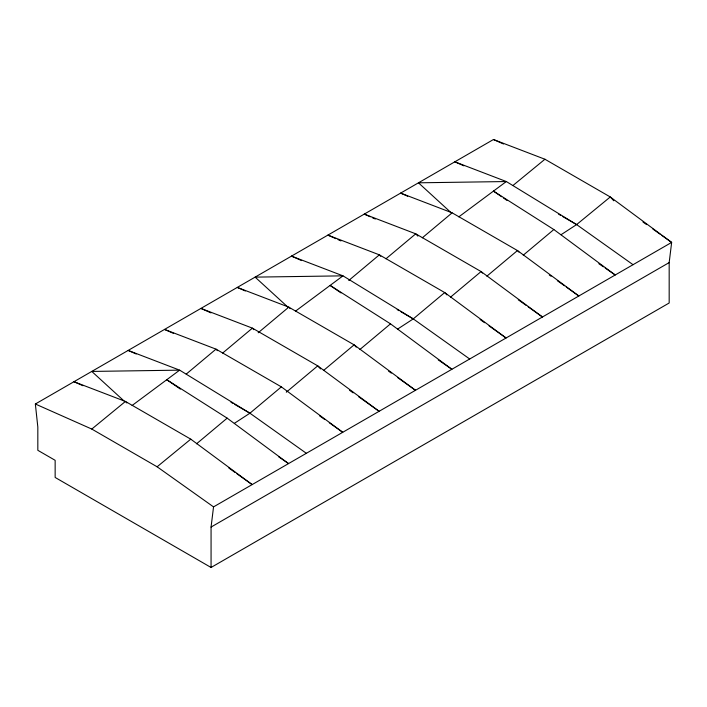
<?xml version="1.0" encoding="UTF-8"?>
<svg xmlns="http://www.w3.org/2000/svg" width="707" height="707" viewBox="0 0 707 707"><rect width="100%" height="100%" fill="white"/><g stroke="black" fill="none" stroke-linecap="round" stroke-linejoin="round"><path stroke-width="1.06" d="M211.066 567.482L211.066 527.06L213.541 506.884L671.65 242.404L610.274 196.97L544.938 159.243L493.459 139.518L35.35 404.006L37.825 427.037L37.825 450.306L55.146 460.31L55.146 477.455L211.066 567.482L669.176 302.994L669.176 262.58L671.65 242.404L661.796 235.396M186.241 374.091L216.015 349.143L281.359 386.87L342.736 432.295L329.303 422.751M222.625 353.085L252.399 328.136L317.735 365.864L379.111 411.297L358.511 396.654M258.179 332.776L288.783 307.138L354.119 344.857L415.495 390.291L397.581 377.556M348.754 280.485L379.359 254.838L444.703 292.565L506.079 337.99L489.058 325.9M385.969 258.78L415.743 233.831L481.078 271.559L542.463 316.992L528.129 306.803M422.344 237.782L452.127 212.834L517.462 250.552L578.839 295.986L566.298 287.069M196.555 443.802L227.159 418.155L288.536 463.589L278.531 456.704M234.388 423.325L249.925 413.206L281.359 386.87M286.308 392.199L317.735 365.864L320.563 368.913M323.514 370.503L354.119 344.857L356.24 347.146M359.898 349.497L390.503 323.85L451.879 369.284L438.243 359.89M397.732 329.011L413.268 318.892L444.703 292.565L446.824 294.846M450.474 297.196L481.078 271.559L482.492 273.079M486.858 276.19L517.462 250.552L518.876 252.072M523.242 255.192L553.846 229.545L615.223 274.979L605.219 268.094M35.35 404.006L91.777 429.061L125.439 401.443L190.775 439.162L252.152 484.595L236.925 473.778M91.777 429.061L157.113 466.788L190.775 439.162M512.955 185.49L544.938 159.243M561.075 234.706L576.612 224.587L610.274 196.97L613.809 200.779M132.121 405.482L179.64 370.15L249.925 413.206L306.352 453.302M295.464 311.177L342.983 275.845L413.268 318.892L469.695 358.997M458.808 216.872L506.327 181.54L576.612 224.587L633.039 264.692M211.066 527.06L669.176 262.58M452.127 212.834L400.648 193.108L407.7 196.237M493.459 139.518L503.534 143.998M463.916 165.836L454.848 161.815L506.327 181.54L418.464 182.813L451.446 213.01M370.309 216.793L364.264 214.106L415.743 233.831L417.864 236.12M372.324 217.685L375.346 219.029M335.949 238.692L327.889 235.113L379.359 254.838L380.781 256.358M337.964 239.585L340.986 240.928M301.58 260.591L291.505 256.12L342.983 275.845L255.121 277.126L288.103 307.315M245.364 290.992L237.305 287.413L288.783 307.138L290.197 308.659M210.995 312.892L200.921 308.411L252.399 328.136L253.813 329.665M173.613 333.448L164.537 329.418L216.015 349.143L217.429 350.663M136.221 354.004L128.161 350.425L179.64 370.15L91.777 371.431L123.955 400.878M83.028 385.739L73.961 381.718L125.439 401.443L126.853 402.963M558.618 214.203L560.518 215.299M562.41 216.386L576.612 224.587M397.175 309.604L399.066 310.691M400.957 311.787L413.268 318.892M230.986 402.265L232.877 403.361M234.777 404.457L249.925 413.206M553.846 229.545L493.459 191.111L501.634 196.74M390.503 323.85L330.116 285.416L341.013 292.919M227.159 418.155L166.764 379.721L180.391 389.106M503.446 197.987L507.078 200.496M598.856 263.711L603.407 266.839M642.99 222.033L646.569 224.579M652.844 229.033L660.002 234.123M549.286 274.979L551.071 276.251M557.346 280.706L564.513 285.796M518.275 299.803L526.335 305.53M480.106 319.537L484.578 322.719M388.629 371.193L391.316 373.102M349.558 390.291L353.138 392.836M319.449 415.751L324.822 419.569M228.865 468.043L235.131 472.506M157.113 466.788L213.541 506.884"/></g></svg>
